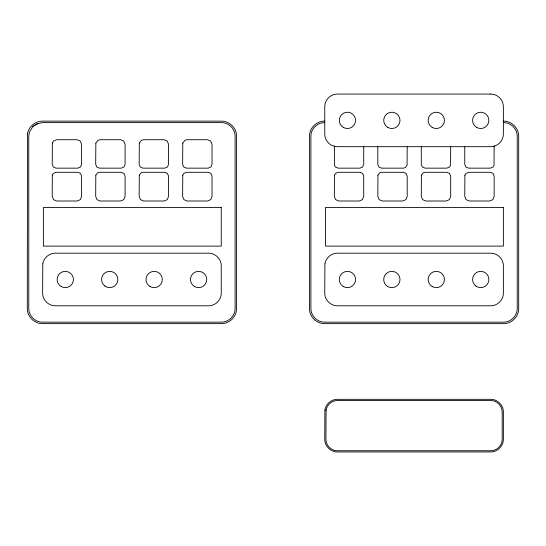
<?xml version="1.0" encoding="UTF-8"?>
<svg xmlns="http://www.w3.org/2000/svg" width="546" height="546" viewBox="0 0 546 546"><rect width="100%" height="100%" fill="white"/><g stroke="black" fill="none" stroke-linecap="round" stroke-linejoin="round"><path stroke-width="0.82" d="M32.787 126.624L29.443 132.077L28.774 136.316L28.774 308.449C28.638 315.779 35.156 322.297 42.479 322.16L221.396 322.16C228.726 322.297 235.244 315.779 235.101 308.449L235.101 136.316C235.244 128.986 228.726 122.468 221.396 122.604L42.479 122.604L36.254 124.099L32.787 126.624L38.247 123.28M324.604 122.604C317.274 122.468 310.756 128.986 310.899 136.316L310.899 308.449C310.756 315.779 317.274 322.297 324.604 322.16L503.521 322.16C510.844 322.297 517.362 315.779 517.226 308.449L517.226 136.316C517.362 128.986 510.844 122.468 503.521 122.604M324.604 121.13C316.489 120.973 309.261 128.201 309.425 136.316L309.425 308.449C309.261 316.564 316.489 323.792 324.604 323.628L503.521 323.628C511.636 323.792 518.864 316.564 518.7 308.449L518.7 136.316C518.864 128.201 511.636 120.973 503.521 121.13M494.157 145.939L494.028 165.302L493.031 167.028L490.308 168.154L468.611 168.154L465.888 167.028L464.762 164.305L464.762 146.778M450.682 146.778L450.552 165.302L449.556 167.028L446.833 168.154L425.136 168.154L422.413 167.028L421.287 164.305L421.287 146.778M407.207 146.778L407.077 165.302L405.282 167.636L403.358 168.154L381.661 168.154L378.938 167.028L377.812 164.305L377.812 146.778M363.732 146.778L363.732 164.305L362.599 167.028L359.875 168.154L338.186 168.154L335.462 167.028L334.466 165.302L334.329 145.939M27.457 134.152L27.3 308.449C27.136 316.564 34.364 323.792 42.479 323.628L221.396 323.628C229.511 323.792 236.739 316.564 236.575 308.449L236.575 136.316C236.739 128.201 229.511 120.973 221.396 121.13L42.479 121.13C35.149 121.028 28.392 126.877 27.457 134.152M42.786 263.875L42.629 293.127C42.499 299.897 48.526 305.924 55.303 305.794L208.572 305.794C215.349 305.924 221.376 299.897 221.246 293.127L221.246 265.861C221.376 259.084 215.349 253.057 208.572 253.187L55.303 253.187C49.242 253.112 43.66 257.883 42.786 263.875M324.911 263.875L324.754 293.127C324.624 299.897 330.651 305.924 337.428 305.794L490.697 305.794C497.474 305.924 503.501 299.897 503.371 293.127L503.371 265.861C503.501 259.084 497.474 253.057 490.697 253.187L337.428 253.187C331.367 253.112 325.785 257.883 324.911 263.875M324.911 410.019L324.754 439.264C324.624 446.034 330.651 452.061 337.428 451.938L490.697 451.938C497.474 452.061 503.501 446.034 503.371 439.264L503.371 411.998C503.501 405.221 497.474 399.201 490.697 399.324L337.428 399.324C331.367 399.249 325.785 404.02 324.911 410.019M326.085 410.203L325.942 439.216C325.805 445.393 331.299 450.887 337.469 450.75L490.649 450.75C496.826 450.887 502.32 445.393 502.183 439.216L502.183 412.046C502.32 405.869 496.826 400.375 490.649 400.511L337.469 400.511C331.968 400.43 326.877 404.75 326.085 410.203M52.368 143.093L52.211 164.305L53.337 167.028L56.061 168.154L77.757 168.154L80.48 167.028L81.607 164.305L81.607 144.274L80.269 141.045L77.041 139.708L56.777 139.708L53.549 141.045L52.368 143.093M52.341 175.157L52.211 196.444L53.549 199.672L56.777 201.01L77.041 201.01L80.269 199.672L81.607 196.444L81.607 176.153L80.48 173.43L77.757 172.297L56.061 172.297L53.337 173.43L52.341 175.157M95.843 143.093L95.686 164.305L96.813 167.028L99.536 168.154L121.232 168.154L123.956 167.028L125.082 164.305L125.082 144.274L123.744 141.045L120.516 139.708L100.252 139.708L97.966 140.315L95.843 143.093M95.816 175.157L95.686 196.444L97.024 199.672L100.252 201.01L120.516 201.01L123.744 199.672L125.082 196.444L125.082 176.153L123.956 173.43L121.232 172.297L99.536 172.297L97.611 172.816L95.816 175.157M139.319 143.093L139.162 164.305L140.288 167.028L143.011 168.154L164.708 168.154L167.431 167.028L168.557 164.305L168.557 144.274L167.219 141.045L163.991 139.708L143.728 139.708L141.448 140.315L139.319 143.093M139.291 175.157L139.162 196.444L140.499 199.672L143.728 201.01L163.991 201.01L167.219 199.672L168.557 196.444L168.557 176.153L167.431 173.43L164.708 172.297L143.011 172.297L141.086 172.816L139.291 175.157M182.794 143.093L182.637 164.305L183.77 167.028L186.493 168.154L208.183 168.154L210.906 167.028L212.032 164.305L212.032 144.274L210.701 141.045L207.473 139.708L187.203 139.708L184.923 140.315L182.794 143.093M182.774 175.157L182.637 196.444L183.975 199.672L187.203 201.01L207.473 201.01L210.701 199.672L212.032 196.444L212.032 176.153L210.906 173.43L208.183 172.297L186.493 172.297L183.77 173.43L182.774 175.157M334.466 175.157L334.329 196.444L335.667 199.672L338.895 201.01L359.166 201.01L362.394 199.672L363.732 196.444L363.732 176.153L362.599 173.43L359.875 172.297L338.186 172.297L335.462 173.43L334.466 175.157M377.941 175.157L377.812 196.444L379.149 199.672L382.377 201.01L402.641 201.01L405.869 199.672L407.207 196.444L407.207 176.153L406.081 173.43L403.358 172.297L381.661 172.297L379.736 172.816L377.941 175.157M421.416 175.157L421.287 196.444L422.624 199.672L425.853 201.01L446.116 201.01L449.344 199.672L450.682 196.444L450.682 176.153L449.556 173.43L446.833 172.297L425.136 172.297L423.211 172.816L421.416 175.157M464.892 175.157L464.762 196.444L466.1 199.672L469.328 201.01L489.591 201.01L492.82 199.672L494.157 196.444L494.157 176.153L493.031 173.43L490.308 172.297L468.611 172.297L465.888 173.43L464.892 175.157M490.697 94.062L337.428 94.062A12.674 12.674 0 0 0 324.754 106.736L324.754 134.002A12.674 12.674 0 0 0 337.428 146.676L490.697 146.676A12.674 12.674 0 0 0 503.371 134.002L503.371 106.736A12.674 12.674 0 0 0 490.697 94.069M221.246 207.5L43.366 207.5L43.366 246.11L221.246 246.11L221.246 207.5M503.371 207.5L325.491 207.5L325.491 246.11L503.371 246.11L503.371 207.5M343.345 286.548A8.149 8.149 0 0 0 355.562 279.491A8.149 8.149 0 0 0 343.345 272.434A8.149 8.149 0 0 0 343.345 286.548M387.776 286.548A8.149 8.149 0 0 0 400 279.491A8.149 8.149 0 0 0 387.776 272.434A8.149 8.149 0 0 0 387.776 286.548M475.935 286.084A8.149 8.149 0 0 0 488.827 280.344A8.149 8.149 0 0 0 477.409 272.051A8.149 8.149 0 0 0 475.935 286.084M432.214 286.548A8.149 8.149 0 0 0 444.43 279.491A8.149 8.149 0 0 0 432.214 272.434A8.149 8.149 0 0 0 432.214 286.548M61.22 286.548A8.149 8.149 0 0 0 73.437 279.491A8.149 8.149 0 0 0 61.22 272.434A8.149 8.149 0 0 0 61.22 286.548M104.941 286.084A8.149 8.149 0 0 0 117.827 280.344A8.149 8.149 0 0 0 106.415 272.051A8.149 8.149 0 0 0 104.941 286.084M194.526 286.548A8.149 8.149 0 0 0 206.743 279.491A8.149 8.149 0 0 0 194.526 272.434A8.149 8.149 0 0 0 194.526 286.548M150.089 286.548A8.149 8.149 0 0 0 162.312 279.491A8.149 8.149 0 0 0 150.089 272.434A8.149 8.149 0 0 0 150.089 286.548M343.345 127.423A8.149 8.149 0 0 0 355.562 120.373A8.149 8.149 0 0 0 343.345 113.315A8.149 8.149 0 0 0 343.345 127.423M387.776 127.423A8.149 8.149 0 0 0 400 120.373A8.149 8.149 0 0 0 387.776 113.315A8.149 8.149 0 0 0 387.776 127.423M432.214 127.423A8.149 8.149 0 0 0 444.43 120.373A8.149 8.149 0 0 0 432.214 113.315A8.149 8.149 0 0 0 432.214 127.423M476.651 127.423A8.149 8.149 0 0 0 488.868 120.373A8.149 8.149 0 0 0 476.651 113.315A8.149 8.149 0 0 0 476.651 127.423"/></g></svg>
